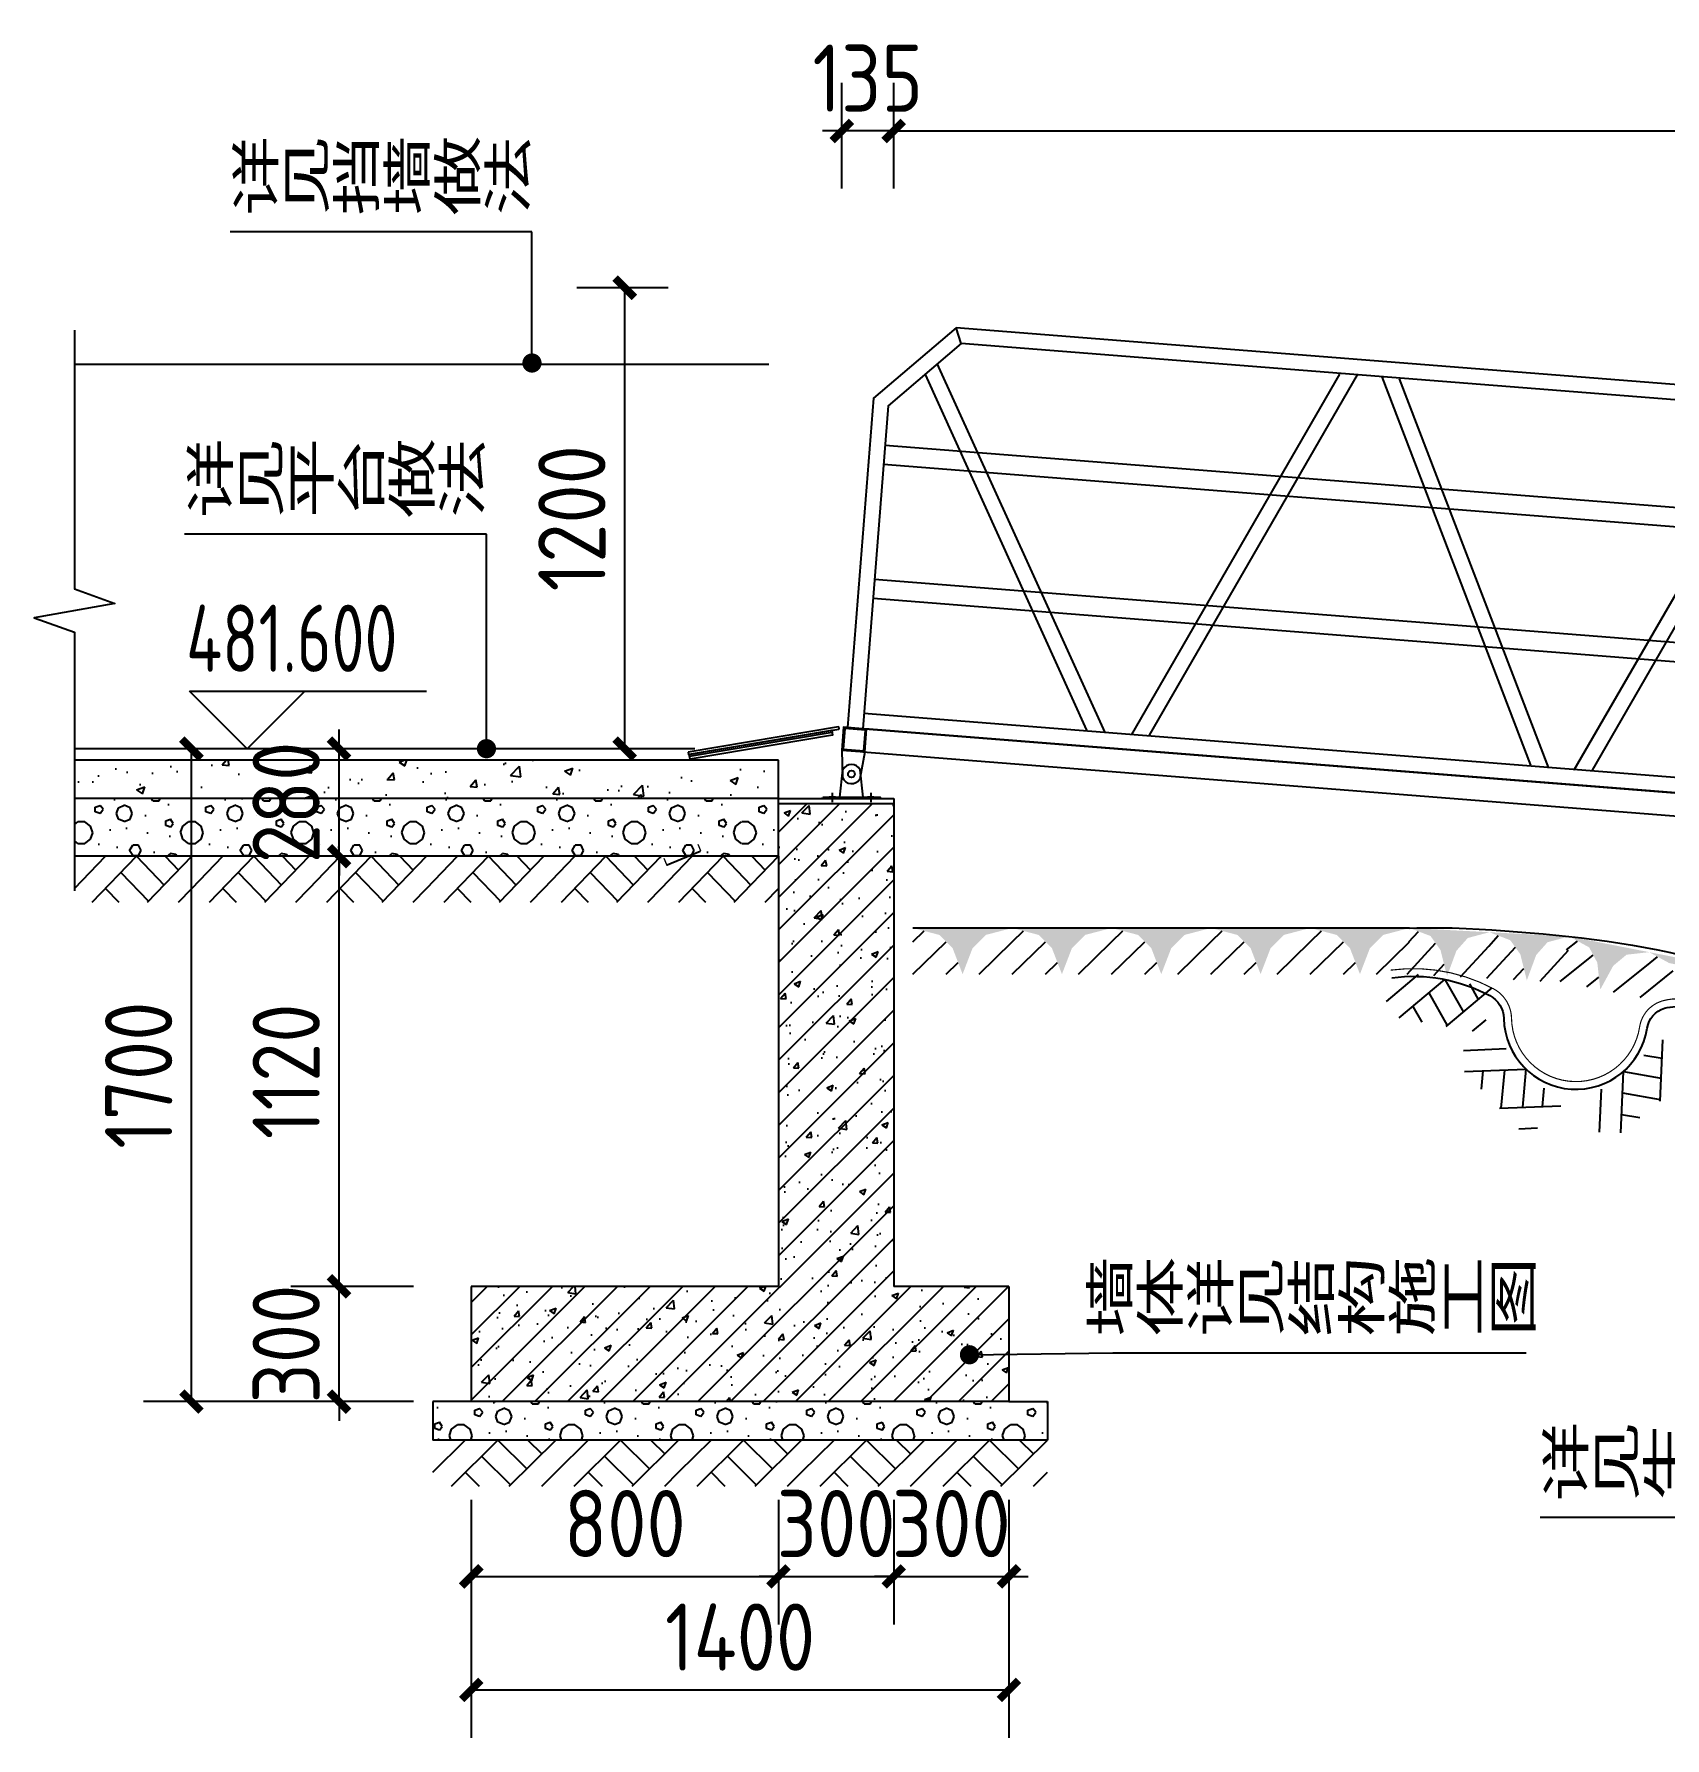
# Model space of a CAD drawing. Extents: x -16492 to 345596, y -4133 to 400729.
# Drawn here: x 41715 to 45961, y 82286 to 86723 of the extents above; entities that cross this region are included whole.
import ezdxf

# ---------------------------------------------------------------- set-up
doc = ezdxf.new("R2010")
doc.units = 0
doc.header["$LTSCALE"] = 10
doc.header["$MEASUREMENT"] = 0
doc.linetypes.add('CENTER2', pattern=[28.575, 19.05, -3.175, 3.175, -3.175])
doc.linetypes.add('DASH', pattern=[0.35, 0.25, -0.1])
for name, color, linetype in [('0-01', 1, 'Continuous'), ('0-04', 4, 'Continuous'), ('0-剖面', 30, 'Continuous'), ('00-HATCH(填充)', 250, 'Continuous'), ('DIM-ELEV', 3, 'Continuous'), ('DIM-LEAD', 3, 'Continuous'), ('PUB_DIM', 3, 'Continuous'), ('PUB_HATCH', 8, 'Continuous')]:
    doc.layers.add(name, color=color, linetype=linetype)
doc.styles.add('_ANNOTATION', font='@TSSDENG-SPI.SHX', dxfattribs={"width": 0.75, "bigfont": '@HZTXT-SPI.SHX'})
doc.styles.get("Standard").update_dxf_attribs({"font": 'gbenor.shx', "bigfont": 'gbcbig.shx'})
doc.dimstyles.new('_LINEAR$$50', dxfattribs={"dimscale": 50, "dimtxt": 3.5, "dimasz": 1, "dimexe": 2.5, "dimexo": 3, "dimgap": 1, "dimtad": 1, "dimdec": 0, "dimrnd": 5, "dimzin": 0, "dimdsep": 46, "dimtxsty": 'Standard', "dimblk": 'ARCHTICK', "dimblk1": 'ARCHTICK', "dimblk2": 'ARCHTICK', "dimcen": 0.09, "dimclrt": 7, "dimazin": 2, "dimtfac": 1, "dimtdec": 0, "dimtix": 1, "dimtmove": 2, "dimatfit": 3, "dimfxl": 1, "dimtolj": 1, "dimtzin": 0, "dimarcsym": 2})

# ---------------------------------------------------------------- blocks, each defined once
blk = doc.blocks.new('_ArchTick')
at = {"color": 0, "linetype": 'ByBlock', "const_width": 0.4}
blk.add_lwpolyline([(-0.5, -0.5), (0.5, 0.5)], dxfattribs=at)
blk = doc.blocks.new('*D389')
at = {"layer": 'Defpoints', "color": 0, "transparency": 16777216}
for p in [(43252.5, 86061.9), (43516, 86061.9), (43516, 84861.9)]:
    blk.add_point(p, dxfattribs=at)
at = {"layer": 'PUB_DIM', "color": 0, "lineweight": -2, "transparency": 16777216}
for p, q in [((43366, 86061.9), (43127.5, 86061.9)), ((43252.5, 84861.9), (43252.5, 86061.9)), ((43366, 84861.9), (43127.5, 84861.9))]:
    blk.add_line(p, q, dxfattribs=at)
at = {"layer": 'PUB_DIM', "color": 0, "lineweight": -2, "transparency": 16777216, "xscale": 50, "yscale": 50, "zscale": 50}
for p, rotation in [((43252.5, 86061.9), 90), ((43252.5, 84861.9), 270)]:
    blk.add_blockref('_ArchTick', p, dxfattribs=dict(at, rotation=rotation))
at = {"layer": 'PUB_DIM', "color": 7, "transparency": 16777216, "insert": (43115, 85461.9), "char_height": 175, "attachment_point": 5, "rotation": 90}
blk.add_mtext('\\A1;1200', dxfattribs=at)
blk = doc.blocks.new('*D381')
at = {"layer": 'Defpoints', "color": 0, "transparency": 16777216}
for p in [(42852.9, 83056.4), (43652.9, 83056.4), (43652.9, 82706.9)]:
    blk.add_point(p, dxfattribs=at)
at = {"layer": 'PUB_DIM', "color": 0, "lineweight": -2, "transparency": 16777216}
for p, q in [((42852.9, 82906.4), (42852.9, 82581.9)), ((43652.9, 82906.4), (43652.9, 82581.9)), ((42852.9, 82706.9), (43652.9, 82706.9))]:
    blk.add_line(p, q, dxfattribs=at)
at = {"layer": 'PUB_DIM', "color": 0, "lineweight": -2, "transparency": 16777216, "xscale": 50, "yscale": 50, "zscale": 50, "rotation": 180}
blk.add_blockref('_ArchTick', (42852.9, 82706.9), dxfattribs=at)
at = {"layer": 'PUB_DIM', "color": 0, "lineweight": -2, "transparency": 16777216, "xscale": 50, "yscale": 50, "zscale": 50}
blk.add_blockref('_ArchTick', (43652.9, 82706.9), dxfattribs=at)
at = {"layer": 'PUB_DIM', "color": 7, "transparency": 16777216, "insert": (43252.9, 82844.4), "char_height": 175, "attachment_point": 5}
blk.add_mtext('\\A1;800', dxfattribs=at)
blk = doc.blocks.new('*D382')
at = {"layer": 'Defpoints', "color": 0, "transparency": 16777216}
for p in [(43652.9, 83056.4), (43952.9, 83056.4), (43952.9, 82706.9)]:
    blk.add_point(p, dxfattribs=at)
at = {"layer": 'PUB_DIM', "color": 0, "lineweight": -2, "transparency": 16777216}
for p, q in [((43652.9, 82906.4), (43652.9, 82581.9)), ((43952.9, 82906.4), (43952.9, 82581.9)), ((43652.9, 82706.9), (43602.9, 82706.9)), ((43652.9, 82706.9), (43952.9, 82706.9)), ((43952.9, 82706.9), (44002.9, 82706.9))]:
    blk.add_line(p, q, dxfattribs=at)
at = {"layer": 'PUB_DIM', "color": 0, "lineweight": -2, "transparency": 16777216, "xscale": 50, "yscale": 50, "zscale": 50}
blk.add_blockref('_ArchTick', (43652.9, 82706.9), dxfattribs=at)
at = {"layer": 'PUB_DIM', "color": 0, "lineweight": -2, "transparency": 16777216, "xscale": 50, "yscale": 50, "zscale": 50, "rotation": 180}
blk.add_blockref('_ArchTick', (43952.9, 82706.9), dxfattribs=at)
at = {"layer": 'PUB_DIM', "color": 7, "transparency": 16777216, "insert": (43802.9, 82844.4), "char_height": 175, "attachment_point": 5}
blk.add_mtext('\\A1;300', dxfattribs=at)
blk = doc.blocks.new('*D383')
at = {"layer": 'Defpoints', "color": 0, "transparency": 16777216}
for p in [(43952.9, 83056.4), (44252.9, 83056.4), (44252.9, 82706.9)]:
    blk.add_point(p, dxfattribs=at)
at = {"layer": 'PUB_DIM', "color": 0, "lineweight": -2, "transparency": 16777216}
for p, q in [((43952.9, 82906.4), (43952.9, 82581.9)), ((44252.9, 82906.4), (44252.9, 82581.9)), ((43952.9, 82706.9), (43902.9, 82706.9)), ((43952.9, 82706.9), (44252.9, 82706.9)), ((44252.9, 82706.9), (44302.9, 82706.9))]:
    blk.add_line(p, q, dxfattribs=at)
at = {"layer": 'PUB_DIM', "color": 0, "lineweight": -2, "transparency": 16777216, "xscale": 50, "yscale": 50, "zscale": 50}
blk.add_blockref('_ArchTick', (43952.9, 82706.9), dxfattribs=at)
at = {"layer": 'PUB_DIM', "color": 0, "lineweight": -2, "transparency": 16777216, "xscale": 50, "yscale": 50, "zscale": 50, "rotation": 180}
blk.add_blockref('_ArchTick', (44252.9, 82706.9), dxfattribs=at)
at = {"layer": 'PUB_DIM', "color": 7, "transparency": 16777216, "insert": (44102.9, 82844.4), "char_height": 175, "attachment_point": 5}
blk.add_mtext('\\A1;300', dxfattribs=at)
blk = doc.blocks.new('*D384')
at = {"layer": 'Defpoints', "color": 0, "transparency": 16777216}
for p in [(42852.9, 83056.4), (44252.9, 83056.4), (44252.9, 82411.3)]:
    blk.add_point(p, dxfattribs=at)
at = {"layer": 'PUB_DIM', "color": 0, "lineweight": -2, "transparency": 16777216}
for p, q in [((42852.9, 82906.4), (42852.9, 82286.3)), ((44252.9, 82906.4), (44252.9, 82286.3)), ((42852.9, 82411.3), (44252.9, 82411.3))]:
    blk.add_line(p, q, dxfattribs=at)
at = {"layer": 'PUB_DIM', "color": 0, "lineweight": -2, "transparency": 16777216, "xscale": 50, "yscale": 50, "zscale": 50, "rotation": 180}
blk.add_blockref('_ArchTick', (42852.9, 82411.3), dxfattribs=at)
at = {"layer": 'PUB_DIM', "color": 0, "lineweight": -2, "transparency": 16777216, "xscale": 50, "yscale": 50, "zscale": 50}
blk.add_blockref('_ArchTick', (44252.9, 82411.3), dxfattribs=at)
at = {"layer": 'PUB_DIM', "color": 7, "transparency": 16777216, "insert": (43552.9, 82548.8), "char_height": 175, "attachment_point": 5}
blk.add_mtext('\\A1;1400', dxfattribs=at)
blk = doc.blocks.new('*D385')
at = {"layer": 'Defpoints', "color": 0, "transparency": 16777216}
for p in [(42508.7, 83461.9), (42852.9, 83461.9), (42852.9, 83161.9)]:
    blk.add_point(p, dxfattribs=at)
at = {"layer": 'PUB_DIM', "color": 0, "lineweight": -2, "transparency": 16777216}
for p, q in [((42508.7, 83461.9), (42508.7, 83511.9)), ((42702.9, 83461.9), (42383.7, 83461.9)), ((42508.7, 83161.9), (42508.7, 83461.9)), ((42702.9, 83161.9), (42383.7, 83161.9)), ((42508.7, 83161.9), (42508.7, 83111.9))]:
    blk.add_line(p, q, dxfattribs=at)
at = {"layer": 'PUB_DIM', "color": 0, "lineweight": -2, "transparency": 16777216, "xscale": 50, "yscale": 50, "zscale": 50}
for p, rotation in [((42508.7, 83461.9), 270), ((42508.7, 83161.9), 90)]:
    blk.add_blockref('_ArchTick', p, dxfattribs=dict(at, rotation=rotation))
at = {"layer": 'PUB_DIM', "color": 7, "transparency": 16777216, "insert": (42371.2, 83311.9), "char_height": 175, "attachment_point": 5, "rotation": 90}
blk.add_mtext('\\A1;300', dxfattribs=at)
blk = doc.blocks.new('*D386')
at = {"layer": 'Defpoints', "color": 0, "transparency": 16777216}
for p in [(42508.7, 84581.9), (42852.9, 84581.9), (42852.9, 83461.9)]:
    blk.add_point(p, dxfattribs=at)
at = {"layer": 'PUB_DIM', "color": 0, "lineweight": -2, "transparency": 16777216}
for p, q in [((42702.9, 84581.9), (42383.7, 84581.9)), ((42508.7, 83461.9), (42508.7, 84581.9)), ((42702.9, 83461.9), (42383.7, 83461.9))]:
    blk.add_line(p, q, dxfattribs=at)
at = {"layer": 'PUB_DIM', "color": 0, "lineweight": -2, "transparency": 16777216, "xscale": 50, "yscale": 50, "zscale": 50}
for p, rotation in [((42508.7, 84581.9), 90), ((42508.7, 83461.9), 270)]:
    blk.add_blockref('_ArchTick', p, dxfattribs=dict(at, rotation=rotation))
at = {"layer": 'PUB_DIM', "color": 7, "transparency": 16777216, "insert": (42371.2, 84021.9), "char_height": 175, "attachment_point": 5, "rotation": 90}
blk.add_mtext('\\A1;1120', dxfattribs=at)
blk = doc.blocks.new('*D387')
at = {"layer": 'Defpoints', "color": 0, "transparency": 16777216}
for p in [(42508.7, 84861.9), (42852.9, 84861.9), (42852.9, 84581.9)]:
    blk.add_point(p, dxfattribs=at)
at = {"layer": 'PUB_DIM', "color": 0, "lineweight": -2, "transparency": 16777216}
for p, q in [((42508.7, 84861.9), (42508.7, 84911.9)), ((42702.9, 84861.9), (42383.7, 84861.9)), ((42508.7, 84581.9), (42508.7, 84861.9)), ((42702.9, 84581.9), (42383.7, 84581.9)), ((42508.7, 84581.9), (42508.7, 84531.9))]:
    blk.add_line(p, q, dxfattribs=at)
at = {"layer": 'PUB_DIM', "color": 0, "lineweight": -2, "transparency": 16777216, "xscale": 50, "yscale": 50, "zscale": 50}
for p, rotation in [((42508.7, 84861.9), 270), ((42508.7, 84581.9), 90)]:
    blk.add_blockref('_ArchTick', p, dxfattribs=dict(at, rotation=rotation))
at = {"layer": 'PUB_DIM', "color": 7, "transparency": 16777216, "insert": (42371.2, 84721.9), "char_height": 175, "attachment_point": 5, "rotation": 90}
blk.add_mtext('\\A1;280', dxfattribs=at)
blk = doc.blocks.new('*D388')
at = {"layer": 'Defpoints', "color": 0, "transparency": 16777216}
for p in [(42124.5, 84861.9), (42852.9, 84861.9), (42852.9, 83161.9)]:
    blk.add_point(p, dxfattribs=at)
at = {"layer": 'PUB_DIM', "color": 0, "lineweight": -2, "transparency": 16777216}
for p, q in [((42702.9, 84861.9), (41999.5, 84861.9)), ((42124.5, 83161.9), (42124.5, 84861.9)), ((42702.9, 83161.9), (41999.5, 83161.9))]:
    blk.add_line(p, q, dxfattribs=at)
at = {"layer": 'PUB_DIM', "color": 0, "lineweight": -2, "transparency": 16777216, "xscale": 50, "yscale": 50, "zscale": 50}
for p, rotation in [((42124.5, 84861.9), 90), ((42124.5, 83161.9), 270)]:
    blk.add_blockref('_ArchTick', p, dxfattribs=dict(at, rotation=rotation))
at = {"layer": 'PUB_DIM', "color": 7, "transparency": 16777216, "insert": (41987, 84011.9), "char_height": 175, "attachment_point": 5, "rotation": 90}
blk.add_mtext('\\A1;1700', dxfattribs=at)
blk = doc.blocks.new('YQL')
at = {"color": 4}
for p, q in [((196.6, 1140), (180, 1180)), ((5743.4, 1140), (5760, 1180)), ((5920, 963.4), (5960, 980))]:
    blk.add_line(p, q, dxfattribs=at)
at = {"color": 0}
for p, q in [((1184.8, 1137.8), (718.9, 160)), ((1230.9, 1140), (764.9, 162.2)), ((1294.8, 1140), (1760.7, 162.2)), ((1340.8, 1137.8), (1807.7, 157.8)), ((2341.3, 1137.8), (1874.3, 157.8)), ((2387.3, 1140), (1921.4, 162.2)), ((2451.2, 1140), (2917.1, 162.2)), ((2497.2, 1137.8), (2963.2, 160)), ((3497.8, 1137.8), (3031.8, 160)), ((3543.8, 1140), (3077.9, 162.2)), ((3607.7, 1140), (4073.6, 162.2)), ((3653.7, 1137.8), (4119.6, 160)), ((4654.2, 1137.8), (4188.3, 160)), ((4701.3, 1142.2), (4234.3, 162.2)), ((4763.1, 1142.2), (5230.1, 162.2)), ((4810.2, 1137.8), (5276.1, 160)), ((650.1, 160), (138.1, 1083.4)), ((602, 162.4), (110.3, 1051.8)), ((5344.9, 160), (5837.3, 1048.1)), ((5393, 162.4), (5865.1, 1016.4)), ((5920, 860), (20, 860)), ((5920, 810), (20, 810)), ((5920, 510), (20, 510)), ((5920, 460), (20, 460))]:
    blk.add_line(p, q, dxfattribs=at)
at = {"color": 3}
for p, q in [((5970, 120), (25, 120)), ((5970, 40), (5970, 120))]:
    blk.add_line(p, q, dxfattribs=at)
at = {"color": 1}
blk.add_line((5970, 120), (5970, 120), dxfattribs=at)
at = {"color": 3, "lineweight": 5}
blk.add_line((5970, 40), (5970, 120), dxfattribs=at)
for p, q in [((-30, 60), (30, 60)), ((-30, 60), (-22.4, -11)), ((30, 60), (22.4, -11))]:
    blk.add_line(p, q)
at = {"color": 4}
for points in [[(5760, 1180), (180, 1180), (-20, 980), (-20, 120)], [(5960, 120), (5960, 980), (5760, 1180)], [(5743.4, 1140), (196.6, 1140), (20, 963.4), (20, 120)], [(5920, 120), (5920, 963.4), (5743.4, 1140)], [(25, 120), (5920, 120), (5920, 160), (20, 160)]]:
    blk.add_lwpolyline(points, dxfattribs=at)
for points in [[(30, 120), (-30, 120), (-30, 60), (30, 60)], [(27, 117), (-27, 117), (-27, 63), (27, 63)], [(5970, 120), (5910, 120), (5910, 60), (5970, 60)], [(5967, 117), (5913, 117), (5913, 63), (5967, 63)]]:
    blk.add_lwpolyline(points, close=True)
at = {"color": 3}
blk.add_lwpolyline([(25, 60), (5970, 60), (5970, 120), (25, 120)], dxfattribs=at)
at = {"lineweight": -3}
blk.add_circle((5910, 16), 30, dxfattribs=at)
blk.add_circle((0, 0), 9)
blk.add_arc((0, 0), 25, 206.1956, 333.8044)
at = {"layer": '00-HATCH(填充)', "color": 0, "lineweight": -3, "ltscale": 0.5}
for p, q in [((5897.5, 16), (5922.5, 16)), ((5910, 3.5), (5910, 28.5))]:
    blk.add_line(p, q, dxfattribs=at)
at = {"layer": '00-HATCH(填充)', "color": 0, "lineweight": -3}
blk.add_lwpolyline([(5910, 60), (5887.2, 13.3, 0.267952), (5887.6, 8.3), (5895, -2.8, 0.249325), (5899.2, -5), (5922.9, -5, 0.198912), (5926.5, -3.5), (5970, 42.5), (5970, 60)], format="xyb", close=True, dxfattribs=at)
blk.add_circle((5910, 16), 6, dxfattribs=at)
blk = doc.blocks.new('*D424')
at = {"layer": 'Defpoints', "color": 0, "transparency": 16777216}
for p in [(48957, 86470.2), (43952.9, 84731.9), (48957, 84315.9)]:
    blk.add_point(p, dxfattribs=at)
at = {"layer": 'PUB_DIM', "color": 0, "lineweight": -2, "transparency": 16777216}
for p, q in [((43952.9, 86320.2), (43952.9, 86595.2)), ((48957, 86320.2), (48957, 86595.2)), ((43952.9, 86470.2), (48957, 86470.2))]:
    blk.add_line(p, q, dxfattribs=at)
at = {"layer": 'PUB_DIM', "color": 0, "lineweight": -2, "transparency": 16777216, "xscale": 50, "yscale": 50, "zscale": 50, "rotation": 180}
blk.add_blockref('_ArchTick', (43952.9, 86470.2), dxfattribs=at)
at = {"layer": 'PUB_DIM', "color": 0, "lineweight": -2, "transparency": 16777216, "xscale": 50, "yscale": 50, "zscale": 50}
blk.add_blockref('_ArchTick', (48957, 86470.2), dxfattribs=at)
at = {"layer": 'PUB_DIM', "color": 7, "transparency": 16777216, "insert": (46454.9, 86607.7), "char_height": 175, "attachment_point": 5}
blk.add_mtext('\\A1;5005', dxfattribs=at)
blk = doc.blocks.new('*D454')
at = {"layer": 'Defpoints', "color": 0, "transparency": 16777216}
for p in [(43817.7, 86470.2), (43817.7, 84858.1), (43952.9, 84731.9)]:
    blk.add_point(p, dxfattribs=at)
at = {"layer": 'PUB_DIM', "color": 0, "lineweight": -2, "transparency": 16777216}
for p, q in [((43817.7, 86320.2), (43817.7, 86595.2)), ((43952.9, 86320.2), (43952.9, 86595.2)), ((43817.7, 86470.2), (43767.7, 86470.2)), ((43952.9, 86470.2), (43817.7, 86470.2)), ((43952.9, 86470.2), (44002.9, 86470.2))]:
    blk.add_line(p, q, dxfattribs=at)
at = {"layer": 'PUB_DIM', "color": 0, "lineweight": -2, "transparency": 16777216, "xscale": 50, "yscale": 50, "zscale": 50}
blk.add_blockref('_ArchTick', (43817.7, 86470.2), dxfattribs=at)
at = {"layer": 'PUB_DIM', "color": 0, "lineweight": -2, "transparency": 16777216, "xscale": 50, "yscale": 50, "zscale": 50, "rotation": 180}
blk.add_blockref('_ArchTick', (43952.9, 86470.2), dxfattribs=at)
at = {"layer": 'PUB_DIM', "color": 7, "transparency": 16777216, "insert": (43885.3, 86607.7), "char_height": 175, "attachment_point": 5}
blk.add_mtext('\\A1;135', dxfattribs=at)

msp = doc.modelspace()

# ---------------------------------------------------------------- hatches: boundary and pattern name
at = {"layer": 'PUB_HATCH'}
h = msp.add_hatch(dxfattribs=at)
h.set_pattern_fill('AR-CONC', color=256, scale=30)
h.set_pattern_definition([(50, (42634.8, 84781.95), (215.178, -18.826), [22.5, -247.5]), (355, (42634.8, 84781.95), (-41.625, 225.66), [18, -198]), (100.451, (42652.73, 84780.38), (173.553, 206.83), [19.122, -210.343]), (46.184, (42634.8, 84841.95), (320.17, -49.656), [33.75, -371.25]), (96.636, (42661.48, 84837.8), (280.4, 292.24), [28.68, -315.51]), (351.184, (42634.8, 84841.95), (280.4, 292.24), [27, -297]), (21, (42664.8, 84826.95), (179.072, -120.786), [22.5, -247.5]), (326, (42664.8, 84826.95), (72.995, 217.545), [18, -198]), (71.451, (42679.72, 84816.88), (252.067, 96.76), [19.122, -210.343]), (37.5, (42634.8, 84781.95), (3.648, 99.868), [0, -195.6, 0, -201, 0, -198.75]), (7.5, (42634.8, 84781.95), (78.921, 118.324), [0, -114.6, 0, -191.1, 0, -75.75]), (327.5, (42567.9, 84781.95), (160.147, -6.7665), [0, -75, 0, -234, 0, -310.5]), (317.5, (42537.9, 84781.95), (174.956, 30.031), [0, -97.5, 0, -155.4, 0, -220.5])])
h.paths.add_polyline_path([(41819.8, 84831.9), (43631.1, 84831.9), (43652.9, 84830.6), (43652.9, 84731.9), (41819.8, 84731.9)])
h = msp.add_hatch(dxfattribs=at)
h.set_pattern_fill('加气混凝土', color=256, scale=30)
h.set_pattern_definition([(0, (42719.76, 84569.1), (144, 288), [0, -288]), (0, (42551.28, 84530.23), (144, 288), [0, -288]), (0, (42644.88, 84527.35), (144, 288), [0, -288]), (0, (42747.12, 84612.3), (144, 288), [0, -288]), (0, (42627.6, 84512.95), (144, 288), [0, -288]), (0, (42775.92, 84793.75), (144, 288), [0, -288]), (0, (42688.08, 84770.7), (144, 288), [0, -288]), (0, (42734.16, 84734.7), (144, 288), [0, -288]), (0, (42499.44, 84728.95), (144, 288), [0, -288]), (0, (42640.56, 84716), (144, 288), [0, -288]), (0, (42585.84, 84642.55), (144, 288), [0, -288]), (0, (42588.72, 84534.55), (144, 288), [0, -288]), (0, (42696.72, 84523.03), (144, 288), [0, -288]), (0, (42775.92, 84649.75), (144, 288), [0, -288]), (0, (42506.64, 84605.1), (144, 288), [0, -288]), (0, (42531.12, 84654.07), (144, 288), [0, -288]), (0, (42643.44, 84633.9), (144, 288), [0, -288]), (0, (42603.12, 84592.15), (144, 288), [0, -288]), (0, (42580.08, 84687.2), (144, 288), [0, -288]), (0, (42616.08, 84795.2), (144, 288), [0, -288]), (0, (42518.16, 84544.63), (144, 288), [0, -288]), (0, (42676.56, 84736.15), (144, 288), [0, -288]), (0, (42542.64, 84740.47), (144, 288), [0, -288]), (0, (42519.6, 84777.9), (144, 288), [0, -288]), (130.6013, (42758.229, 84703.575), (-720, 864), [12.644, -5297.813]), (18.435, (42737.66, 84709.06), (720, 288), [13.01, -1808.46]), (90, (42737.66, 84696.72), (144, 288), [12.343, -563.657]), (161.565, (42750, 84692.604), (-720, 288), [13.01, -1808.46]), (53.13, (42750, 84692.604), (144, 288), [13.714, -1426.286]), (135, (42760.97, 84545.86), (-144, 288), [11.637, -802.95]), (45, (42744.51, 84545.86), (144, 288), [11.637, -802.95]), (135, (42752.74, 84537.63), (-144, 288), [11.637, -802.95]), (45, (42752.74, 84537.63), (144, 288), [11.637, -802.95]), (116.565, (42622.46, 84739.23), (-3e-05, 576), [15.33, -306.66]), (180, (42615.6, 84752.95), (-144, 288), [16.46, -271.54]), (63.435, (42592.29, 84739.23), (1e-06, 576), [15.333, -306.66]), (116.565, (42599.14, 84725.52), (-3e-05, 576), [15.333, -306.66]), (0, (42599.14, 84725.52), (144, 288), [16.46, -271.54]), (63.435, (42615.6, 84725.52), (1e-06, 576), [15.333, -306.66]), (107.1027, (42730.801, 84641.861), (-431.99998, 1440), [18.653, -7815.793]), (143.9726, (42725.315, 84659.69), (-2735.99997, 2016), [18.653, -3898.57]), (180, (42710.23, 84670.66), (-144, 288), [17.83, -270.17]), (36.0274, (42677.315, 84659.69), (2736, 2016), [18.653, -3898.57]), (71.565, (42671.83, 84643.23), (432, 1440), [17.347, -1804.125]), (107.1027, (42677.315, 84625.404), (-431.99998, 1440), [18.653, -7815.793]), (143.9726, (42692.4, 84614.432), (-2735.99997, 2016), [18.653, -3898.57]), (0, (42692.4, 84614.43), (144, 288), [17.83, -270.17]), (36.0274, (42710.23, 84614.432), (2736, 2016), [18.653, -3898.57]), (71.565, (42725.315, 84625.404), (432, 1440), [17.347, -1804.125]), (150.255, (42733.544, 84776.26), (-432, 288), [11.057, -2310.873]), (90, (42723.94, 84770.78), (144, 288), [10.97, -565.03]), (29.745, (42723.944, 84770.775), (432, 288), [11.057, -2310.873]), (116.565, (42666.34, 84571.92), (-3e-05, 576), [15.33, -306.66]), (168.69, (42659.486, 84585.632), (-1296, 288), [13.986, -2923.05]), (41.186, (42634.8, 84578.775), (3599.99996, 3167.99996), [14.578, -6108.385]), (90, (42634.8, 84565.06), (144, 288), [13.714, -562.286]), (138.814, (42645.772, 84555.461), (-3599.99992, 3168), [14.578, -6108.385]), (16.6992, (42645.772, 84555.461), (4751.99997, 1439.99999), [14.318, -5999.298]), (60.9454, (42659.486, 84559.575), (144, 288), [14.12, -5916.163]), (109.9831, (42545.658, 84692.604), (-720, 2016), [16.052, -6725.855]), (155.556, (42540.172, 84707.689), (-1872, 863.99998), [16.571, -6943.263]), (24.444, (42510.001, 84707.689), (1872, 864), [16.571, -6943.263]), (70.0169, (42504.515, 84692.604), (720, 2016), [16.052, -6725.855]), (109.9831, (42510.001, 84677.518), (-720, 2016), [16.052, -6725.855]), (160.017, (42525.086, 84672.032), (-720, 288), [16.052, -3354.901]), (19.983, (42525.086, 84672.032), (720, 288), [16.052, -3354.901]), (70.0169, (42540.172, 84677.518), (720, 2016), [16.052, -6725.855]), (122.0054, (42652.63, 84666.546), (-144, 288), [12.938, -2704.048]), (18.435, (42633.43, 84673.404), (720, 288), [13.01, -1808.46]), (90, (42633.43, 84661.06), (144, 288), [12.343, -563.657]), (161.565, (42645.77, 84656.946), (-720, 288), [13.01, -1808.46]), (54.4623, (42645.772, 84656.946), (1008, 1440), [11.797, -4943.142]), (116.565, (42568.97, 84596.6), (-3e-05, 576), [15.333, -306.66]), (180, (42562.11, 84610.32), (-144, 288), [15.086, -272.914]), (59.0362, (42538.8, 84596.604), (144, 288), [15.993, -3342.634]), (120.9638, (42547.03, 84582.89), (-144, 288), [15.993, -3342.635]), (0, (42547.03, 84582.9), (144, 288), [15.086, -272.914]), (63.435, (42562.11, 84582.9), (1e-06, 576), [15.333, -306.66])])
h.paths.add_polyline_path([(41819.8, 84731.9), (43652.9, 84731.9), (43652.9, 84581.9), (41819.8, 84581.9)])
h = msp.add_hatch(dxfattribs=at)
h.set_pattern_fill('钢筋混凝土', color=256, scale=20)
h.set_pattern_definition([(45, (43552.86, 83865.727), (-42.4264, 42.4264), []), (50, (43552.86, 83865.73), (172.142, -15.06), [18, -198]), (355, (43552.86, 83865.73), (-33.3, 180.526), [14.4, -158.4]), (100.451, (43567.2, 83864.47), (138.842, 165.465), [15.298, -168.274]), (46.184, (43552.86, 83913.73), (256.138, -39.725), [27, -297]), (96.636, (43574.2, 83910.42), (224.32, 233.79), [22.946, -252.41]), (351.184, (43552.86, 83913.73), (224.32, 233.79), [21.6, -237.6]), (21, (43576.86, 83901.73), (143.258, -96.629), [18, -198]), (326, (43576.86, 83901.73), (58.396, 174.036), [14.4, -158.4]), (71.451, (43588.8, 83893.67), (201.653, 77.407), [15.298, -168.274]), (37.5, (43552.86, 83865.727), (2.9184, 79.8945), [0, -156.48, 0, -160.8, 0, -159]), (7.5, (43552.86, 83865.73), (63.137, 94.659), [0, -91.68, 0, -152.88, 0, -60.6]), (327.5, (43499.34, 83865.727), (128.1174, -5.413), [0, -60, 0, -187.2, 0, -248.4]), (317.5, (43475.34, 83865.73), (139.965, 24.025), [0, -78, 0, -124.32, 0, -176.4])])
h.paths.add_polyline_path([(44252.9, 83161.9), (44252.9, 83461.9), (43952.9, 83461.9), (43952.9, 83801.7), (43952.9, 84136.7), (43952.9, 84275), (43952.9, 84359), (43952.9, 84395), (43952.9, 84719.5), (43652.9, 84719.5), (43652.9, 83461.9), (42852.9, 83461.9), (42852.9, 83161.9)])
h = msp.add_hatch(dxfattribs=at)
h.set_pattern_fill('加气混凝土', color=256, scale=30)
h.set_pattern_definition([(0, (43419.76, 82999.1), (144, 288), [0, -288]), (0, (43251.28, 82960.23), (144, 288), [0, -288]), (0, (43344.88, 82957.35), (144, 288), [0, -288]), (0, (43447.12, 83042.3), (144, 288), [0, -288]), (0, (43327.6, 82942.95), (144, 288), [0, -288]), (0, (43475.92, 83223.75), (144, 288), [0, -288]), (0, (43388.08, 83200.7), (144, 288), [0, -288]), (0, (43434.16, 83164.7), (144, 288), [0, -288]), (0, (43199.44, 83158.95), (144, 288), [0, -288]), (0, (43340.56, 83146), (144, 288), [0, -288]), (0, (43285.84, 83072.55), (144, 288), [0, -288]), (0, (43288.72, 82964.55), (144, 288), [0, -288]), (0, (43396.72, 82953.03), (144, 288), [0, -288]), (0, (43475.92, 83079.75), (144, 288), [0, -288]), (0, (43206.64, 83035.1), (144, 288), [0, -288]), (0, (43231.12, 83084.07), (144, 288), [0, -288]), (0, (43343.44, 83063.9), (144, 288), [0, -288]), (0, (43303.12, 83022.15), (144, 288), [0, -288]), (0, (43280.08, 83117.2), (144, 288), [0, -288]), (0, (43316.08, 83225.2), (144, 288), [0, -288]), (0, (43218.16, 82974.63), (144, 288), [0, -288]), (0, (43376.56, 83166.15), (144, 288), [0, -288]), (0, (43242.64, 83170.47), (144, 288), [0, -288]), (0, (43219.6, 83207.9), (144, 288), [0, -288]), (130.6013, (43458.229, 83133.575), (-720, 864), [12.644, -5297.813]), (18.435, (43437.66, 83139.06), (720, 288), [13.01, -1808.46]), (90, (43437.66, 83126.72), (144, 288), [12.343, -563.657]), (161.565, (43450, 83122.604), (-720, 288), [13.01, -1808.46]), (53.13, (43450, 83122.604), (144, 288), [13.714, -1426.286]), (135, (43460.97, 82975.86), (-144, 288), [11.637, -802.95]), (45, (43444.51, 82975.86), (144, 288), [11.637, -802.95]), (135, (43452.74, 82967.63), (-144, 288), [11.637, -802.95]), (45, (43452.74, 82967.63), (144, 288), [11.637, -802.95]), (116.565, (43322.46, 83169.23), (-3e-05, 576), [15.33, -306.66]), (180, (43315.6, 83182.95), (-144, 288), [16.46, -271.54]), (63.435, (43292.29, 83169.23), (1e-06, 576), [15.333, -306.66]), (116.565, (43299.14, 83155.52), (-3e-05, 576), [15.333, -306.66]), (0, (43299.14, 83155.52), (144, 288), [16.46, -271.54]), (63.435, (43315.6, 83155.52), (1e-06, 576), [15.33, -306.66]), (107.1027, (43430.801, 83071.861), (-431.99998, 1440), [18.653, -7815.793]), (143.9726, (43425.315, 83089.69), (-2735.99997, 2016), [18.653, -3898.57]), (180, (43410.23, 83100.66), (-144, 288), [17.83, -270.17]), (36.0274, (43377.315, 83089.69), (2736, 2016), [18.653, -3898.57]), (71.565, (43371.83, 83073.23), (432, 1440), [17.347, -1804.125]), (107.1027, (43377.315, 83055.404), (-431.99998, 1440), [18.653, -7815.793]), (143.9726, (43392.4, 83044.432), (-2735.99997, 2016), [18.653, -3898.57]), (0, (43392.4, 83044.43), (144, 288), [17.83, -270.17]), (36.0274, (43410.23, 83044.432), (2736, 2016), [18.653, -3898.57]), (71.565, (43425.315, 83055.404), (432, 1440), [17.347, -1804.125]), (150.255, (43433.544, 83206.26), (-432, 288), [11.057, -2310.873]), (90, (43423.94, 83200.78), (144, 288), [10.97, -565.03]), (29.745, (43423.944, 83200.775), (432, 288), [11.057, -2310.873]), (116.565, (43366.34, 83001.92), (-3e-05, 576), [15.33, -306.66]), (168.69, (43359.486, 83015.632), (-1296, 288), [13.986, -2923.05]), (41.186, (43334.8, 83008.775), (3599.99996, 3167.99996), [14.578, -6108.385]), (90, (43334.8, 82995.06), (144, 288), [13.714, -562.286]), (138.814, (43345.772, 82985.461), (-3599.99992, 3168), [14.578, -6108.385]), (16.6992, (43345.772, 82985.461), (4751.99997, 1439.99999), [14.318, -5999.298]), (60.9454, (43359.486, 82989.575), (144, 288), [14.12, -5916.163]), (109.9831, (43245.658, 83122.604), (-720, 2016), [16.052, -6725.855]), (155.556, (43240.172, 83137.689), (-1872, 863.99998), [16.571, -6943.263]), (24.444, (43210.001, 83137.689), (1872, 864), [16.571, -6943.263]), (70.0169, (43204.515, 83122.604), (720, 2016), [16.052, -6725.855]), (109.9831, (43210.001, 83107.518), (-720, 2016), [16.052, -6725.855]), (160.017, (43225.086, 83102.032), (-720, 288), [16.052, -3354.901]), (19.983, (43225.086, 83102.032), (720, 288), [16.052, -3354.901]), (70.0169, (43240.172, 83107.518), (720, 2016), [16.052, -6725.855]), (122.0054, (43352.63, 83096.546), (-144, 288), [12.938, -2704.048]), (18.435, (43333.43, 83103.404), (720, 288), [13.01, -1808.46]), (90, (43333.43, 83091.06), (144, 288), [12.343, -563.657]), (161.565, (43345.77, 83086.946), (-720, 288), [13.01, -1808.46]), (54.4623, (43345.772, 83086.946), (1008, 1440), [11.797, -4943.142]), (116.565, (43268.97, 83026.6), (-3e-05, 576), [15.333, -306.66]), (180, (43262.11, 83040.32), (-144, 288), [15.086, -272.914]), (59.0362, (43238.8, 83026.604), (144, 288), [15.993, -3342.634]), (120.9638, (43247.03, 83012.89), (-144, 288), [15.993, -3342.635]), (0, (43247.03, 83012.9), (144, 288), [15.086, -272.914]), (63.435, (43262.11, 83012.9), (1e-06, 576), [15.333, -306.66])])
h.paths.add_polyline_path([(42752.9, 83061.9), (42752.9, 83161.9), (44352.9, 83161.9), (44352.9, 83061.9)])

# ---------------------------------------------------------------- linework, layer by layer
for p, q in [((43812.9, 84735.9), (43820.5, 84807)), ((43872.9, 84735.9), (43865.4, 84807)), ((43802.9, 84735.9), (43882.9, 84735.9)), ((43802.9, 84735.9), (43882.9, 84735.9)), ((43812.9, 84735.9), (43872.9, 84735.9)), ((41819.8, 84497.9), (41900.5, 84581.9)), ((41865.9, 84461.9), (41981.2, 84581.9)), ((41981.2, 84581.9), (42053.3, 84506.9)), ((42010, 84461.9), (42125.3, 84581.9)), ((42056.2, 84581.9), (42090.7, 84545.9)), ((42125.3, 84497.9), (42206, 84581.9)), ((42171.4, 84461.9), (42286.7, 84581.9)), ((42286.7, 84581.9), (42358.8, 84506.9)), ((42315.6, 84461.9), (42430.8, 84581.9)), ((42361.7, 84581.9), (42396.3, 84545.9)), ((42430.8, 84497.9), (42511.5, 84581.9)), ((42477, 84461.9), (42592.2, 84581.9)), ((42592.2, 84581.9), (42664.3, 84506.9)), ((42621.1, 84461.9), (42736.3, 84581.9)), ((42667.2, 84581.9), (42701.8, 84545.9)), ((42736.3, 84497.9), (42817, 84581.9)), ((42782.5, 84461.9), (42897.7, 84581.9)), ((42897.7, 84581.9), (42969.8, 84506.9)), ((42926.6, 84461.9), (43041.8, 84581.9)), ((42972.7, 84581.9), (43007.3, 84545.9)), ((43041.8, 84497.9), (43122.5, 84581.9)), ((43088, 84461.9), (43203.2, 84581.9)), ((43203.2, 84581.9), (43275.3, 84506.9)), ((43232.1, 84461.9), (43347.4, 84581.9)), ((43278.2, 84581.9), (43312.8, 84545.9)), ((43347.4, 84497.9), (43428.1, 84581.9)), ((43362.9, 84559.7), (43448.8, 84595.3)), ((43393.5, 84461.9), (43508.8, 84581.9)), ((43508.8, 84581.9), (43580.8, 84506.9)), ((43537.6, 84461.9), (43652.9, 84581.9)), ((43583.7, 84581.9), (43618.3, 84545.9)), ((41940.9, 84539.9), (42012.9, 84464.9)), ((42246.4, 84539.9), (42318.4, 84464.9)), ((42551.9, 84539.9), (42623.9, 84464.9)), ((42857.4, 84539.9), (42929.4, 84464.9)), ((43162.9, 84539.9), (43235, 84464.9)), ((43468.4, 84539.9), (43540.5, 84464.9)), ((41900.5, 84497.9), (41935.1, 84461.9)), ((42090.7, 84461.9), (42125.3, 84497.9)), ((42206, 84497.9), (42240.6, 84461.9)), ((42396.3, 84461.9), (42430.8, 84497.9)), ((42511.5, 84497.9), (42546.1, 84461.9)), ((42701.8, 84461.9), (42736.3, 84497.9)), ((42817, 84497.9), (42851.6, 84461.9)), ((43007.3, 84461.9), (43041.8, 84497.9)), ((43122.5, 84497.9), (43157.1, 84461.9)), ((43312.8, 84461.9), (43347.4, 84497.9)), ((43428.1, 84497.9), (43462.6, 84461.9)), ((43618.3, 84461.9), (43652.9, 84497.9)), ((44002.9, 84359), (44032, 84387.4)), ((44261.5, 84359), (44290.6, 84387.4)), ((44520.1, 84359), (44549.2, 84387.4)), ((44778.7, 84359), (44807.9, 84387.4)), ((45037.4, 84359), (45066.5, 84387.4)), ((45294.1, 84359.1), (45319, 84386.2)), ((44002.9, 84275), (44089.4, 84359.3)), ((44175.3, 84275), (44261.5, 84359)), ((44261.5, 84275), (44348, 84359.3)), ((44433.9, 84275), (44520.1, 84359)), ((44520.1, 84275), (44606.6, 84359.3)), ((44692.5, 84275), (44778.7, 84359)), ((44778.7, 84275), (44865.2, 84359.3)), ((44951.1, 84275), (45037.4, 84359)), ((45037.4, 84275), (45123.9, 84359.3)), ((45209.8, 84275), (45296, 84359)), ((45289.7, 84275.2), (45363.6, 84355.7)), ((45428.1, 84267.9), (45501.8, 84348.1)), ((45497.4, 84264.3), (45571.3, 84344.8)), ((45501.8, 84348.1), (45526.7, 84375.3)), ((45635.8, 84257), (45709.5, 84337.2)), ((45704.5, 84337.8), (45733.4, 84361.1)), ((44089.1, 84275), (44120.4, 84305.6)), ((44347.7, 84275), (44379, 84305.6)), ((44606.3, 84275), (44637.7, 84305.6)), ((44864.9, 84275), (44896.3, 84305.6)), ((45123.6, 84275), (45154.9, 84305.6)), ((45358.9, 84271.6), (45385.7, 84300.7)), ((45566.6, 84260.6), (45593.4, 84289.8)), ((45688.3, 84255.4), (45774.2, 84324.4)), ((45827.2, 84228.1), (45912.8, 84296.9)), ((45912.8, 84296.9), (45941.7, 84320.2)), ((45235.9, 84203.4), (45319.5, 84273.6)), ((45268.7, 84160.9), (45388.1, 84261.1)), ((45388.1, 84261.1), (45435.9, 84176.2)), ((45451.8, 84249.5), (45474.7, 84208.8)), ((45757.7, 84241.8), (45788.9, 84266.8)), ((45896.6, 84214.5), (45982.5, 84283.5)), ((45346.3, 84226), (45394.1, 84141.1)), ((45391.1, 84138.6), (45510.6, 84238.9)), ((45304.5, 84190.9), (45327.4, 84150.2)), ((45459.7, 84126.1), (45495.6, 84156.2)), ((45436.1, 84076.4), (45547.7, 84081)), ((45948.3, 83944.3), (45955.3, 84103.8)), ((45439.1, 84021.1), (45598.5, 84027.6)), ((45486.9, 84023), (45482.6, 83975.3)), ((45542.7, 84025.3), (45533.8, 83926)), ((45598.5, 84027.6), (45589.6, 83928.3)), ((45845.7, 83861.9), (45852.7, 84021.4)), ((45852.7, 84021.4), (45950.9, 84004.1)), ((45906, 84064.2), (45953.2, 84055.9)), ((45645.7, 83978.1), (45641.5, 83930.4)), ((45790.4, 83863.6), (45795.2, 83975.3)), ((45850.2, 83965.6), (45948.5, 83948.3)), ((45529.8, 83925.8), (45689.3, 83932.4)), ((45847.8, 83909.8), (45895, 83901.5)), ((45580.6, 83872.5), (45628.5, 83874.4)), ((42752.9, 82977.9), (42837.4, 83061.9)), ((42801.2, 82941.9), (42921.9, 83061.9)), ((42921.9, 83061.9), (42997.4, 82986.9)), ((42952.1, 82941.9), (43072.9, 83061.9)), ((43000.4, 83061.9), (43036.6, 83025.9)), ((43072.9, 82977.9), (43157.4, 83061.9)), ((43121.2, 82941.9), (43241.9, 83061.9)), ((43241.9, 83061.9), (43317.4, 82986.9)), ((43272.1, 82941.9), (43392.9, 83061.9)), ((43320.4, 83061.9), (43356.6, 83025.9)), ((43392.9, 82977.9), (43477.4, 83061.9)), ((43441.2, 82941.9), (43561.9, 83061.9)), ((43561.9, 83061.9), (43637.4, 82986.9)), ((43592.1, 82941.9), (43712.9, 83061.9)), ((43640.4, 83061.9), (43676.6, 83025.9)), ((43712.9, 82977.9), (43797.4, 83061.9)), ((43761.2, 82941.9), (43881.9, 83061.9)), ((43881.9, 83061.9), (43957.4, 82986.9)), ((43912.1, 82941.9), (44032.9, 83061.9)), ((43960.4, 83061.9), (43996.6, 83025.9)), ((44032.9, 82977.9), (44117.4, 83061.9)), ((44081.2, 82941.9), (44201.9, 83061.9)), ((44201.9, 83061.9), (44277.4, 82986.9)), ((44232.1, 82941.9), (44352.9, 83061.9)), ((44280.4, 83061.9), (44316.6, 83025.9)), ((42879.7, 83019.9), (42955.1, 82944.9)), ((43199.7, 83019.9), (43275.1, 82944.9)), ((43519.7, 83019.9), (43595.1, 82944.9)), ((43839.7, 83019.9), (43915.1, 82944.9)), ((44159.7, 83019.9), (44235.1, 82944.9)), ((42837.4, 82977.9), (42873.6, 82941.9)), ((43036.6, 82941.9), (43072.9, 82977.9)), ((43157.4, 82977.9), (43193.6, 82941.9)), ((43356.6, 82941.9), (43392.9, 82977.9)), ((43477.4, 82977.9), (43513.6, 82941.9)), ((43676.6, 82941.9), (43712.9, 82977.9)), ((43797.4, 82977.9), (43833.6, 82941.9)), ((43996.6, 82941.9), (44032.9, 82977.9)), ((44117.4, 82977.9), (44153.6, 82941.9)), ((44316.6, 82941.9), (44352.9, 82977.9))]:
    msp.add_line(p, q)
at = {"color": 3, "linetype": 'CENTER2'}
for p, q in [((43792.9, 84746.9), (43792.9, 84722.6)), ((43892.9, 84746.9), (43892.9, 84722.6))]:
    msp.add_line(p, q, dxfattribs=at)
at = {"lineweight": 5}
for p, q in [((43442.5, 84613.3), (43449.4, 84596.6)), ((43354.7, 84577), (43361.6, 84560.3))]:
    msp.add_line(p, q, dxfattribs=at)
msp.add_lwpolyline([(43417.7, 84852.9), (43418.7, 84847), (43809.7, 84913.1, 0.416514), (43810.5, 84914.2), (43809.8, 84918.2, 0.411917), (43808.7, 84919), (43417.7, 84852.9)], format="xyb")
for points in [[(43420.6, 84847.4), (43791.4, 84910), (43793.6, 84897.2), (43422.8, 84834.5)], [(43767.9, 84735.9), (43917.9, 84735.9), (43917.8, 84731.9), (43767.8, 84731.9)], [(43800.9, 84735.9), (43784.9, 84735.9), (43784.9, 84731.9), (43800.9, 84731.9)], [(43900.9, 84735.9), (43884.9, 84735.9), (43884.9, 84731.9), (43900.9, 84731.9)]]:
    msp.add_lwpolyline(points, close=True)
msp.add_lwpolyline([(43421.5, 84842.4), (43792.2, 84905)])
msp.add_circle((43842.9, 84795.9), 9)
msp.add_circle((43842.9, 84795.9), 9)
msp.add_circle((43842.9, 84795.9), 9)
for centre, radius, start, end in [((43842.9, 84795.9), 25, 26.1956, 153.8044), ((43346.7, 84578), 2, 112.4963, 202.4963), ((43362.5, 84560.6), 1, 202.4963, 292.4963)]:
    msp.add_arc(centre, radius, start, end)
msp.add_arc((43448.5, 84596.2), 1, 292.4963, 22.4963, dxfattribs=at)
for points in [[(44002.9, 84395), (44261.5, 84395), (44071.8, 84377), (44192.5, 84377)], [(44071.8, 84377), (44192.5, 84377), (44106.3, 84342.2), (44158, 84342.2)], [(44261.5, 84395), (44520.1, 84395), (44330.5, 84377), (44451.1, 84377)], [(44330.5, 84377), (44451.1, 84377), (44364.9, 84342.2), (44416.7, 84342.2)], [(44520.1, 84395), (44778.7, 84395), (44589.1, 84377), (44709.8, 84377)], [(44589.1, 84377), (44709.8, 84377), (44623.6, 84342.2), (44675.3, 84342.2)], [(44778.7, 84395), (45037.4, 84395), (44847.7, 84377), (44968.4, 84377)], [(44847.7, 84377), (44968.4, 84377), (44882.2, 84342.2), (44933.9, 84342.2)], [(45037.4, 84395), (45296, 84395), (45106.3, 84377), (45227, 84377)], [(45106.3, 84377), (45227, 84377), (45140.8, 84342.2), (45192.5, 84342.2)], [(45296, 84395), (45503.7, 84384.1), (45350.4, 84374.2), (45447.4, 84369)], [(45503.7, 84384.1), (45711.4, 84373.1), (45558.1, 84363.2), (45655.1, 84358.1)], [(44106.3, 84342.2), (44158, 84342.2), (44132.2, 84275)], [(44364.9, 84342.2), (44416.7, 84342.2), (44390.8, 84275)], [(44623.6, 84342.2), (44675.3, 84342.2), (44649.4, 84275)], [(44882.2, 84342.2), (44933.9, 84342.2), (44908, 84275)], [(45140.8, 84342.2), (45192.5, 84342.2), (45166.7, 84275)], [(45350.4, 84374.2), (45447.4, 84369), (45376.3, 84337.9), (45417.8, 84335.7)], [(45376.3, 84337.9), (45417.8, 84335.7), (45393.5, 84269.7)], [(45558.1, 84363.2), (45655.1, 84358.1), (45584, 84327), (45625.5, 84324.8)], [(45711.4, 84373.1), (45919.7, 84332.2), (45763.5, 84344.6), (45860.7, 84325.5)], [(45763.5, 84344.6), (45860.7, 84325.5), (45784.6, 84305), (45826.2, 84296.8)], [(45919.7, 84332.2), (46128, 84291.3), (45971.8, 84303.7), (46069, 84284.6)], [(45584, 84327), (45625.5, 84324.8), (45601.2, 84258.8)], [(45784.6, 84305), (45826.2, 84296.8), (45792.4, 84234.9)]]:
    msp.add_solid(points)
at = {"layer": '0-01', "linetype": 'DASH', "const_width": 3}
msp.add_lwpolyline([(45246.7, 84285.4, -0.157269), (45514.3, 84236.8, -0.271603), (45561.3, 84159.8, 0.918688), (45894.8, 84137.6, -0.290407), (45953.7, 84205.1, -0.271812), (46084.3, 84172.9, -0.231732), (46118.8, 84076.3, 0.290424), (46348.4, 83618.5, 0.290424)], format="xyb", dxfattribs=at)
at = {"layer": '0-04'}
for p, q in [((43652.9, 84831.9), (41819.8, 84831.9)), ((43652.9, 84581.9), (43652.9, 84831.9)), ((43652.9, 84731.9), (41819.8, 84731.9)), ((43652.9, 84731.9), (43952.9, 84731.9)), ((43952.9, 84731.9), (43952.9, 83461.9)), ((43652.9, 84719.5), (43952.9, 84719.5)), ((43652.9, 84581.9), (41819.8, 84581.9)), ((43652.9, 84581.9), (43652.9, 83461.9)), ((43652.9, 83461.9), (42852.9, 83461.9)), ((42852.9, 83461.9), (42852.9, 83161.9)), ((44252.9, 83461.9), (43952.9, 83461.9)), ((44252.9, 83461.9), (44252.9, 83161.9)), ((42852.9, 83161.9), (42752.9, 83161.9)), ((42752.9, 83161.9), (42752.9, 83061.9)), ((44252.9, 83161.9), (42852.9, 83161.9)), ((44252.9, 83161.9), (44352.9, 83161.9)), ((44352.9, 83161.9), (44352.9, 83061.9)), ((44352.9, 83061.9), (42752.9, 83061.9))]:
    msp.add_line(p, q, dxfattribs=at)
msp.add_lwpolyline([(45249.4, 84265.6, -0.157269), (45504.8, 84219.1, -0.271603), (45541.3, 84159.4, 0.918688), (45914.6, 84134.5, -0.290407), (45959.4, 84186, -0.271812), (46070.3, 84158.6, -0.232049), (46098.9, 84078.4, 0.305299), (46361.7, 83588.1, 50620855686.518272)], format="xyb", dxfattribs=at)
at = {"layer": '0-剖面'}
for p, q in [((43627.9, 85861.9), (41819.8, 85861.9)), ((43435.2, 84861.9), (41819.8, 84861.9)), ((45296, 84395), (44002.9, 84395))]:
    msp.add_line(p, q, dxfattribs=at)
msp.add_open_spline([(45296, 84395), (45345, 84395.8), (45394.1, 84396.7), (45443.2, 84393.9), (45443.2, 84393.9), (45443.2, 84393.9), (45443.2, 84393.9), (45621.6, 84383.9), (46053.8, 84349.8), (46698.6, 84073), (47253.9, 83831), (47759.4, 83605.4), (48263.3, 83328.5), (49156.6, 83130), (49948.1, 83124.3), (50491.2, 83140.3), (50580.1, 83139.1)], degree=3, knots=[72.843179, 72.843179, 72.843179, 72.843179, 220.00449, 220.00449, 220.00449, 220.004575, 220.004575, 220.004575, 755.224632, 1520.496217, 2209.434167, 2571.833199, 3181.769481, 3925.706819, 5284.334355, 5551.321156, 5551.321156, 5551.321156, 5551.321156], dxfattribs=at)
at = {"layer": 'DIM-ELEV'}
for p, q in [((42269.7, 84861.9), (42119.7, 85011.9)), ((42119.7, 85011.9), (42736.4, 85011.9)), ((42269.7, 84861.9), (42419.7, 85011.9))]:
    msp.add_line(p, q, dxfattribs=at)
at = {"layer": 'DIM-LEAD'}
for p, q in [((43011.1, 86207.8), (42225.2, 86207.8)), ((43011.1, 85866.1), (43011.1, 86207.8)), ((42892.6, 85420.1), (42106.7, 85420.1)), ((42892.6, 84861.9), (42892.6, 85420.1)), ((44150.1, 83283.9), (44523.2, 83288.7)), ((44523.2, 83288.7), (45599.7, 83288.7)), ((46906.8, 82859.8), (45635.8, 82859.8))]:
    msp.add_line(p, q, dxfattribs=at)
at = {"layer": 'DIM-LEAD', "const_width": 25}
for points in [[(43011.1, 85853.6, 1), (43011.1, 85878.6, 1)], [(42892.6, 84849.4, 1), (42892.6, 84874.4, 1)], [(44137.6, 83283.8, 1), (44162.6, 83284.1, 1)]]:
    msp.add_lwpolyline(points, format="xyb", close=True, dxfattribs=at)
at = {"layer": 'PUB_DIM'}
msp.add_lwpolyline([(41819.8, 85951.9), (41819.8, 85278.2), (41924.8, 85240), (41714.8, 85203), (41819.8, 85165.7), (41819.8, 84491.9)], dxfattribs=at)

# ---------------------------------------------------------------- block references
at = {"rotation": 355.4835131911996}
msp.add_blockref('YQL', (43842.9, 84795.9), dxfattribs=at)

# ---------------------------------------------------------------- texts
at = {"layer": 'DIM-ELEV', "color": 7, "style": '_ANNOTATION', "width": 0.75}
msp.add_text('481.600 ', height=175, dxfattribs=at).set_placement((42110.5, 85061.9))
at = {"layer": 'DIM-LEAD', "color": 7, "style": '_ANNOTATION', "width": 0.75}
for s, p in [('详见挡墙做法', (42225.2, 86257.8)), ('详见平台做法', (42106.7, 85470.1)), ('墙体详见结构施工图', (44448.4, 83338.7)), ('详见生态驳岸做法', (45635.8, 82909.8))]:
    msp.add_text(s, height=175, dxfattribs=at).set_placement(p)

# ---------------------------------------------------------------- dimensions: what is measured, and where the dimension line sits
at = {"layer": 'PUB_DIM'}
for base, p2, picture, middle in [((43817.7, 86470.2), (43817.7, 84858.1), '*D454', (43885.3, 86607.7)), ((48957, 86470.2), (48957, 84315.9), '*D424', (46454.9, 86607.7))]:
    dim = msp.add_linear_dim(base=base, p1=(43952.9, 84731.9), p2=p2, dimstyle='_LINEAR$$50', override={"dimfxl": 3, "dimfxlon": 1}, dxfattribs=at)
    dim.commit()
    dim.dimension.update_dxf_attribs({"geometry": picture, "text_midpoint": middle})
for p1, p2, distance, picture, middle in [((43516, 84861.9), (43516, 86061.9), 263.5, '*D389', (43115, 85461.9)), ((42852.9, 84581.9), (42852.9, 84861.9), 344.2, '*D387', (42371.2, 84721.9)), ((42852.9, 83161.9), (42852.9, 84861.9), 728.4, '*D388', (41987, 84011.9)), ((42852.9, 83461.9), (42852.9, 84581.9), 344.2, '*D386', (42371.2, 84021.9)), ((42852.9, 83161.9), (42852.9, 83461.9), 344.2, '*D385', (42371.2, 83311.9)), ((42852.9, 83056.4), (43652.9, 83056.4), -349.5, '*D381', (43252.9, 82844.4)), ((42852.9, 83056.4), (44252.9, 83056.4), -645.1, '*D384', (43552.9, 82548.8)), ((43652.9, 83056.4), (43952.9, 83056.4), -349.5, '*D382', (43802.9, 82844.4)), ((43952.9, 83056.4), (44252.9, 83056.4), -349.5, '*D383', (44102.9, 82844.4))]:
    dim = msp.add_aligned_dim(p1=p1, p2=p2, distance=distance, dimstyle='_LINEAR$$50', dxfattribs=at)
    dim.commit()
    dim.dimension.update_dxf_attribs({"geometry": picture, "text_midpoint": middle})

doc.saveas('drawing.dxf')
